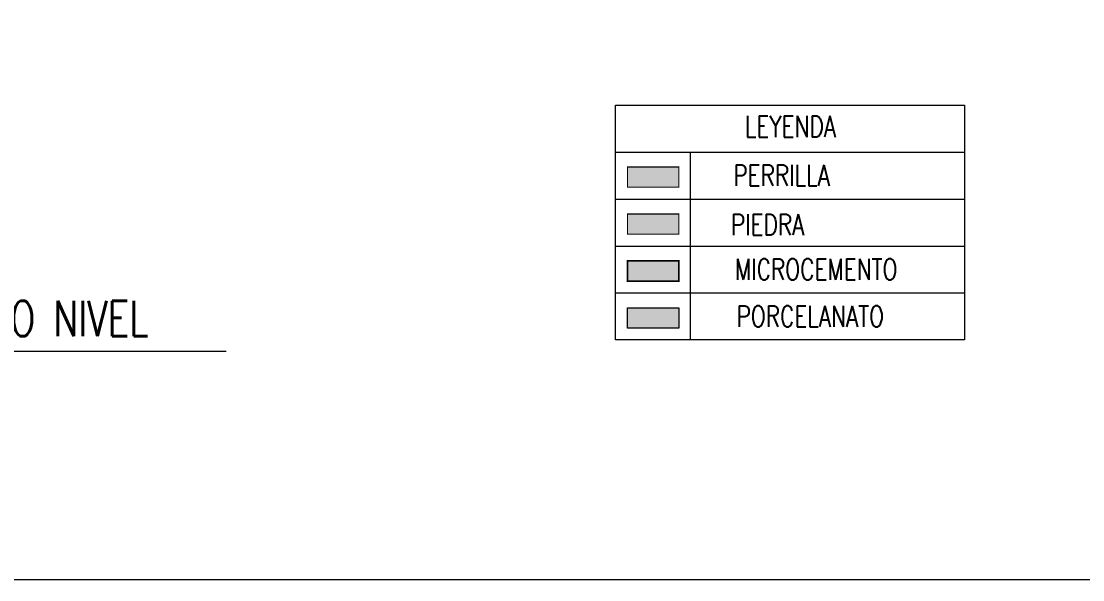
# Model space of a CAD drawing. Header units: metres. Extents: x 14 to 11050, y -346 to 476.
# Drawn here: x 221.74 to 239.8, y -228.66 to -219.14 of the extents above; entities that cross this region are included whole.
import ezdxf

# ---------------------------------------------------------------- set-up
doc = ezdxf.new("R2010")
doc.units = ezdxf.units.M
doc.layers.get('Defpoints').update_dxf_attribs({"color": 6})
doc.layers.add('REVESTIMIENTO EXTERIOR', color=7, linetype='Continuous', lineweight=5, true_color=0xffdebd)
doc.layers.add('SE-3', color=253, linetype='Continuous', lineweight=5)
doc.layers.add('textos', color=7, linetype='Continuous', lineweight=0)
doc.styles.add('Arch-Dim', font='romans.shx', dxfattribs={"width": 0.75})

msp = doc.modelspace()

# ---------------------------------------------------------------- hatches: boundary and pattern name
at = {"layer": 'REVESTIMIENTO EXTERIOR'}
h = msp.add_hatch(color=256, dxfattribs=at)
h.dxf.hatch_style = 1
h.paths.add_polyline_path([(232.0528, -221.6283), (232.9258, -221.6283), (232.9258, -221.972), (232.0528, -221.972)])
at = {"layer": 'REVESTIMIENTO EXTERIOR', "true_color": 0xf8991e}
h = msp.add_hatch(color=30, dxfattribs=at)
h.dxf.hatch_style = 1
h.paths.add_polyline_path([(232.0528, -222.4283), (232.9258, -222.4283), (232.9258, -222.772), (232.0528, -222.772)])
at = {"layer": 'SE-3', "true_color": 0xd7ebd2, "transparency": 33554687}
h = msp.add_hatch(color=254, dxfattribs=at)
h.dxf.hatch_style = 1
h.paths.add_polyline_path([(232.0528, -223.2283), (232.9258, -223.2283), (232.9258, -223.572), (232.0528, -223.572)])
at = {"layer": 'SE-3', "true_color": 0x84b4e1, "transparency": 33554687}
h = msp.add_hatch(color=151, dxfattribs=at)
h.dxf.hatch_style = 1
h.paths.add_polyline_path([(232.0528, -224.0283), (232.9258, -224.0283), (232.9258, -224.372), (232.0528, -224.372)])

# ---------------------------------------------------------------- linework, layer by layer
at = {"layer": 'Defpoints', "lineweight": 13}
msp.add_lwpolyline([(188.6752, -187.8708), (244.9733, -187.8708), (244.9733, -228.6598), (188.6752, -228.6598)], close=True, dxfattribs=at)
at = {"layer": 'REVESTIMIENTO EXTERIOR', "const_width": 0.02}
msp.add_lwpolyline([(232.0528, -221.6283), (232.9258, -221.6283), (232.9258, -221.972), (232.0528, -221.972)], close=True, dxfattribs=at)
at = {"layer": 'REVESTIMIENTO EXTERIOR', "color": 30, "true_color": 0xf8991e, "const_width": 0.02}
msp.add_lwpolyline([(232.0528, -222.4283), (232.9258, -222.4283), (232.9258, -222.772), (232.0528, -222.772)], close=True, dxfattribs=at)
at = {"layer": 'SE-3', "color": 254, "true_color": 0xd7ebd2, "transparency": 33554687, "const_width": 0.03}
msp.add_lwpolyline([(232.0528, -223.2283), (232.9258, -223.2283), (232.9258, -223.572), (232.0528, -223.572)], close=True, dxfattribs=at)
at = {"layer": 'SE-3', "color": 151, "true_color": 0x84b4e1, "transparency": 33554687}
msp.add_lwpolyline([(232.0528, -224.0283), (232.9258, -224.0283), (232.9258, -224.372), (232.0528, -224.372)], close=True, dxfattribs=at)
at = {"layer": 'textos'}
for p, q in [((231.8508, -221.3739), (237.7857, -221.3739)), ((233.1213, -221.3739), (233.1213, -224.5739)), ((231.8508, -222.1739), (237.7857, -222.1739)), ((231.8508, -222.9739), (237.7857, -222.9739)), ((231.8508, -223.7739), (237.7857, -223.7739)), ((210.0988, -224.7647), (225.2214, -224.7647))]:
    msp.add_line(p, q, dxfattribs=at)
msp.add_lwpolyline([(231.8508, -224.5739), (231.8508, -220.5739), (237.7857, -220.5739), (237.7857, -224.5739)], close=True, dxfattribs=at)

# ---------------------------------------------------------------- texts
at = {"layer": 'textos', "lineweight": 13, "attachment_point": 1, "style": 'Arch-Dim'}
for s, width, heights, insert, char_height in [('\\pxqc;LEYENDA', 4.53823, [0.8], (232.5562, -220.7574), 0.36), ('\\pxqc;PERRILLA', 4.53823, [0.8], (232.4063, -221.5914), 0.36), ('\\pxqc;PIEDRA', 4.53823, [0.8], (232.1681, -222.4304), 0.36), ('\\pxqc;MICROCEMENTO', 4.53823, [0.8], (232.9947, -223.1914), 0.36), ('PLANTA DE TERMINACIONES SEGUNDO NIVEL', 26.65337, [0], (210.6539, -223.9101), 0.6), ('\\pxqc;PORCELANATO', 4.53823, [0.8], (232.8945, -223.9914), 0.36)]:
    msp.add_mtext_dynamic_manual_height_columns(s, width=width, gutter_width=15, heights=heights, dxfattribs=dict(at, insert=insert, char_height=char_height))

doc.saveas('drawing.dxf')
